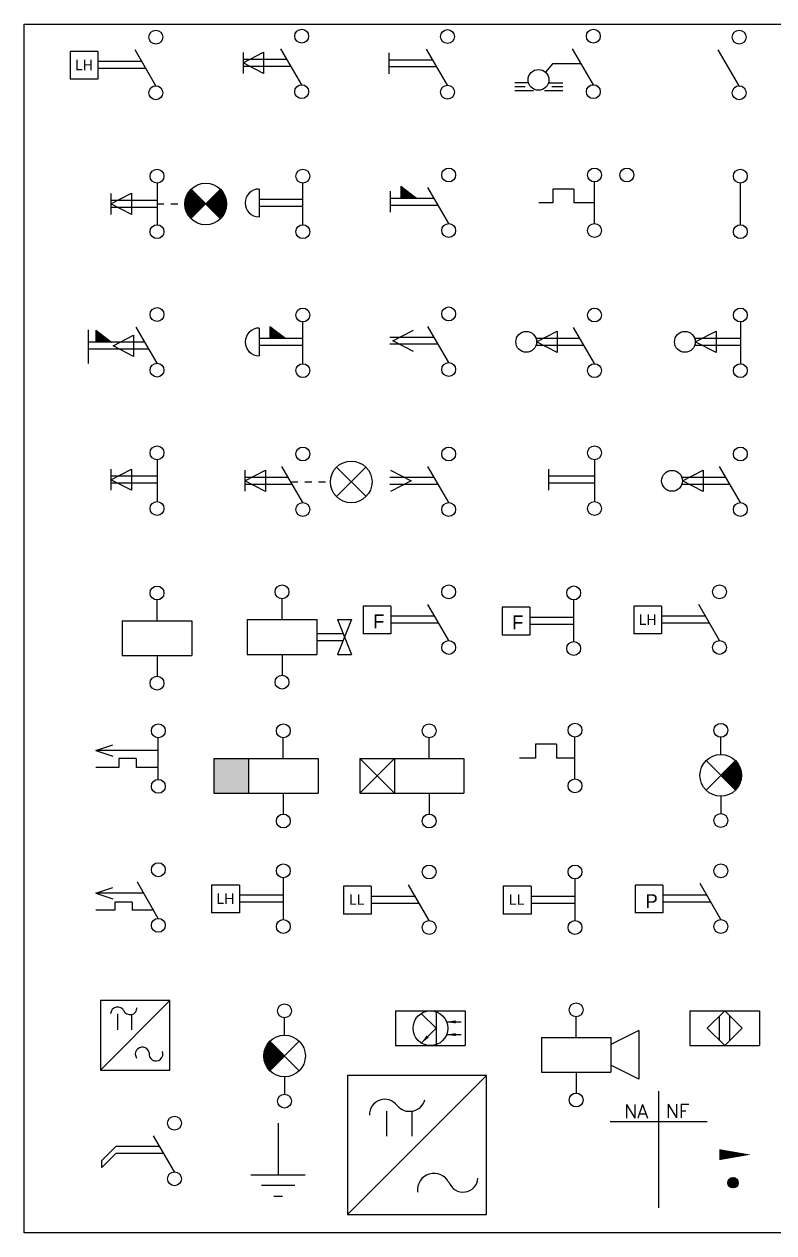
# Model space of a CAD drawing. Extents: x -183 to 870, y 9 to 307.
# Drawn here: x -182.7 to -74.8, y 9.3 to 183.3 of the extents above; entities that cross this region are included whole.
import ezdxf
from ezdxf.enums import TextEntityAlignment as Align

# ---------------------------------------------------------------- set-up
doc = ezdxf.new("R2010")
doc.units = 0
doc.header["$MEASUREMENT"] = 0
doc.linetypes.add('HIDDEN1', pattern=[2, 1, -1])
doc.layers.get('0').update_dxf_attribs({"color": 1, "linetype": 'CONTINUOUS'})
doc.layers.get('DEFPOINTS').update_dxf_attribs({"linetype": 'CONTINUOUS'})
for name, color, linetype in [('CON', 1, 'CONTINUOUS'), ('DES', 7, 'CONTINUOUS'), ('GERAL', 1, 'CONTINUOUS'), ('HIDDEN1', 3, 'HIDDEN1'), ('SIM', 1, 'CONTINUOUS'), ('TEXTO', 6, 'CONTINUOUS')]:
    doc.layers.add(name, color=color, linetype=linetype)
doc.styles.add('ROMANS', font='romans')

# ---------------------------------------------------------------- blocks, each defined once
blk = doc.blocks.new('*X58')
at = {"color": 0}
for p, q in [((-3, 7.61), (-1.56, 9.05)), ((-3, 7.43), (-1.47, 8.96)), ((-2.99, 7.26), (-1.38, 8.87)), ((-2.98, 7.8), (-1.65, 9.14)), ((-2.97, 7.1), (-1.29, 8.78)), ((-2.96, 8), (-1.73, 9.23)), ((-2.91, 8.23), (-1.82, 9.31)), ((-2.83, 8.48), (-1.91, 9.4)), ((-2.71, 8.78), (-2, 9.49)), ((-2.46, 9.2), (-2.09, 9.58)), ((-2.95, 6.95), (-1.2, 8.7)), ((-2.92, 6.8), (-1.12, 8.61)), ((-2.88, 6.66), (-1.03, 8.52)), ((-2.84, 6.53), (-0.94, 8.43)), ((-2.79, 6.4), (-0.85, 8.34)), ((-2.74, 6.27), (-0.76, 8.25)), ((-2.68, 6.15), (-0.67, 8.17)), ((-2.62, 6.04), (-0.58, 8.08)), ((-2.56, 5.93), (-0.5, 7.99)), ((-2.49, 5.82), (-0.41, 7.9)), ((-2.42, 5.71), (-0.32, 7.81)), ((-2.34, 5.61), (-0.23, 7.72)), ((-2.26, 5.52), (-0.14, 7.64)), ((-2.18, 5.43), (-0.05, 7.55))]:
    blk.add_line(p, q, dxfattribs=at)
blk = doc.blocks.new('SCAZ')
at = {"layer": 'SIM'}
for p, q in [((0, 10.49), (0, 12.98)), ((-2.12, 9.61), (2.12, 5.37)), ((-2.12, 5.37), (2.12, 9.61)), ((0, 4.49), (0, 2))]:
    blk.add_line(p, q, dxfattribs=at)
for centre, radius in [((0, 13.98), 1), ((0, 7.49), 3), ((0, 1), 1)]:
    blk.add_circle(centre, radius, dxfattribs=at)
at = {"color": 5}
blk.add_blockref('*X58', (0, 0), dxfattribs=at)
at = {"color": 6, "style": 'ROMANS'}
blk.add_attdef('POSICAO', (1.46, 2.05), '', height=2, dxfattribs=at)
blk = doc.blocks.new('ASFG')
at = {"layer": 'CON', "color": 4}
blk.add_line((0, 1.01), (-3.01, 6.19), dxfattribs=at)
at = {"layer": 'CON'}
for p, q in [((-8.45, 4.63), (-10.47, 2.63)), ((-8.45, 3.63), (-10.47, 1.63)), ((-2.1, 4.63), (-8.45, 4.63)), ((-1.52, 3.63), (-8.45, 3.63))]:
    blk.add_line(p, q, dxfattribs=at)
for centre in [(0, 8), (0, 0)]:
    blk.add_circle(centre, 1, dxfattribs=at)
at = {"layer": 'SIM'}
blk.add_line((-10.47, 1.63), (-10.47, 2.63), dxfattribs=at)
at = {"color": 6, "style": 'ROMANS'}
for tag, p in [('CONTATO1', (1.46, 7.31)), ('CONTATO2', (1.46, -0.7))]:
    blk.add_attdef(tag, p, '', height=1.5, dxfattribs=at)
blk.add_attdef('POSICAO', text='', height=2, dxfattribs=at).set_placement((-11.25, 3.16), align=Align.RIGHT)
blk = doc.blocks.new('UHAU')
at = {"layer": 'SIM'}
for p, q in [((-10, -2.69), (0, 7.31)), ((-7.52, 5.38), (-7.52, 3.1)), ((-5.5, 5.29), (-5.5, 3.1))]:
    blk.add_line(p, q, dxfattribs=at)
blk.add_lwpolyline([(-10, -2.69), (0, -2.69), (0, 7.31), (-10, 7.31)], close=True, dxfattribs=at)
for centre, start, end in [((-7.52, 5.38), 23.41, 180), ((-5.73, 6.27), 203.41, 0), ((-3.97, -0.39), 11.4521, 215.4566), ((-2, -0.38), 169.1867, 22.2707)]:
    blk.add_arc(centre, 1, start, end, dxfattribs=at)
blk = doc.blocks.new('ADFH')
at = {"layer": 'SIM'}
for p, q in [((-0.03, 4.33), (-0.03, -12.43)), ((-6.98, 0), (6.98, 0))]:
    blk.add_line(p, q, dxfattribs=at)
at = {"layer": 'TEXTO', "style": 'ROMANS'}
for s, p in [('NA', (-4.97, 0.44)), ('NF', (1.01, 0.49))]:
    blk.add_text(s, height=2, dxfattribs=at).set_placement(p)
blk.add_attdef('000', text='', height=2, dxfattribs=at).set_placement((0.01, 6.21), align=Align.CENTER)
for p in [(-0.89, -2.96), (-0.89, -5.7), (-0.89, -8.58), (-0.89, -11.65)]:
    blk.add_attdef('000', text='', height=2, dxfattribs=at).set_placement(p, align=Align.RIGHT)
for p in [(0.79, -2.96), (0.79, -5.7), (0.79, -8.58), (0.79, -11.65)]:
    blk.add_attdef('000', p, '', height=2, dxfattribs=at)
blk = doc.blocks.new('SWDRA')
at = {"layer": 'SIM'}
for p, q in [((-20, 0), (0, 20)), ((-14.36, 14.89), (-14.36, 11.29)), ((-10.71, 14.89), (-10.71, 11.29))]:
    blk.add_line(p, q, dxfattribs=at)
blk.add_lwpolyline([(-20, 0), (0, 0), (0, 20), (-20, 20)], close=True, dxfattribs=at)
for centre, radius, start, end in [((-14.63, 14.39), 2.21, 36.2205, 182.1697), ((-11.06, 17.17), 2.31, 219.6181, 343.9818), ((-7.54, 3.56), 2.38, 25.4229, 187.9031), ((-3.35, 5.39), 2.15, 199.2276, 355.9702)]:
    blk.add_arc(centre, radius, start, end, dxfattribs=at)
blk = doc.blocks.new('*X74')
at = {"color": 0}
for p, q in [((55.16, -82.02), (55.88, -81.3)), ((55.17, -82.19), (56.04, -81.31)), ((55.2, -81.81), (55.66, -81.34)), ((55.21, -82.32), (56.18, -81.35)), ((55.27, -82.44), (56.3, -81.41)), ((55.34, -82.54), (56.4, -81.49)), ((55.43, -82.63), (56.49, -81.58)), ((55.54, -82.7), (56.56, -81.68)), ((55.66, -82.76), (56.61, -81.8)), ((55.8, -82.79), (56.65, -81.94)), ((55.97, -82.8), (56.65, -82.12)), ((56.21, -82.73), (56.59, -82.36))]:
    blk.add_line(p, q, dxfattribs=at)
blk = doc.blocks.new('CE')
at = {"layer": 'SIM'}
blk.add_circle((0, 0), 0.75, dxfattribs=at)
blk.add_blockref('*X74', (-55.91, 82.05), dxfattribs=at)
blk = doc.blocks.new('SIRENE')
at = {"layer": 'SIM'}
for p, q in [((0, 9.99), (0, 12.98)), ((9, 10.99), (5, 8.99)), ((9, 10.99), (9, 3.99)), ((-5, 9.99), (5, 9.99)), ((-5, 9.99), (-5, 4.99)), ((5, 9.99), (5, 4.99)), ((9, 3.99), (5, 5.99)), ((-5, 4.99), (5, 4.99)), ((0, 4.99), (0, 2))]:
    blk.add_line(p, q, dxfattribs=at)
for centre in [(0, 13.98), (0, 1)]:
    blk.add_circle(centre, 1, dxfattribs=at)
blk = doc.blocks.new('SF')
at = {"color": 5}
for p, q in [((-1.31, 4.63), (0.82, 2.5)), ((0.82, 4.86), (0.82, 0.14)), ((-1.31, 0.37), (0.82, 2.5)), ((2.32, 3.42), (4.42, 3.42)), ((2.32, 1.58), (4.42, 1.58))]:
    blk.add_line(p, q, dxfattribs=at)
at = {"color": 6, "linetype": 'ByBlock'}
for points in [[(3.64, 3.64), (3.64, 3.2), (2.32, 3.42)], [(3.64, 1.36), (3.64, 1.8), (2.32, 1.58)], [(-0.23, 1.15), (-0.54, 1.46), (-1.31, 0.37)]]:
    blk.add_solid(points, dxfattribs=at)
at = {"layer": 'DEFPOINTS', "color": 6, "linetype": 'ByBlock'}
blk.add_point((-1.31, 0.37), dxfattribs=at)
at = {"layer": 'SIM'}
for p, q in [((-5, 5), (5, 5)), ((-5, 5), (-5, 0)), ((5, 5), (5, 0)), ((-5, 0), (5, 0))]:
    blk.add_line(p, q, dxfattribs=at)
blk.add_circle((0, 2.5), 2.5, dxfattribs=at)
blk = doc.blocks.new('SP')
at = {"layer": 'SIM'}
for p, q in [((-5, 5), (5, 5)), ((-5, 5), (-5, 0)), ((0, 5), (-2.5, 2.5)), ((-0.75, 0.75), (-0.75, 4.25)), ((0, 5), (2.5, 2.5)), ((0.75, 0.75), (0.75, 4.25)), ((5, 5), (5, 0)), ((-2.5, 2.5), (0, 0)), ((2.5, 2.5), (0, 0)), ((-5, 0), (5, 0))]:
    blk.add_line(p, q, dxfattribs=at)
blk = doc.blocks.new('*X17')
at = {"color": 0}
for p, q in [((293.06, 101.6), (291.35, 103.3)), ((292.97, 101.6), (291.35, 103.21)), ((292.88, 101.6), (291.35, 103.12)), ((292.79, 101.6), (291.35, 103.04)), ((292.7, 101.6), (291.35, 102.95)), ((292.62, 101.6), (291.35, 102.86)), ((292.53, 101.6), (291.35, 102.77)), ((292.44, 101.6), (291.35, 102.68)), ((293.15, 101.6), (291.59, 103.16)), ((293.23, 101.6), (291.95, 102.88)), ((292.35, 101.6), (291.35, 102.59)), ((292.26, 101.6), (291.35, 102.51)), ((292.17, 101.6), (291.35, 102.42)), ((292.09, 101.6), (291.35, 102.33)), ((292, 101.6), (291.35, 102.24)), ((291.91, 101.6), (291.35, 102.15)), ((291.82, 101.6), (291.35, 102.06)), ((291.73, 101.6), (291.35, 101.98)), ((291.64, 101.6), (291.35, 101.89)), ((291.55, 101.6), (291.35, 101.8)), ((291.47, 101.6), (291.35, 101.71)), ((291.38, 101.6), (291.35, 101.62)), ((293.32, 101.6), (292.31, 102.61)), ((293.41, 101.6), (292.68, 102.33)), ((293.5, 101.6), (293.04, 102.06)), ((293.59, 101.6), (293.4, 101.78))]:
    blk.add_line(p, q, dxfattribs=at)
blk = doc.blocks.new('BOTÃO DE EMERGENCIA')
at = {"layer": 'CON'}
for p, q in [((-6.3, 7.13), (-6.3, 3.12)), ((-4.76, 7.36), (-2.46, 5.63)), ((-4.76, 7.36), (-4.76, 5.63)), ((-0.01, 5.63), (-6.3, 5.63)), ((0, 4.63), (-6.3, 4.63))]:
    blk.add_line(p, q, dxfattribs=at)
at = {"layer": 'CON', "color": 4}
blk.add_line((0, 2), (0, 8), dxfattribs=at)
at = {"layer": 'CON'}
for centre in [(0, 9), (0, 1)]:
    blk.add_circle(centre, 1, dxfattribs=at)
blk.add_arc((-6.3, 5.13), 2, 90, 270, dxfattribs=at)
at = {"layer": 'CON', "color": 5}
blk.add_blockref('*X17', (-296.11, -95.97), dxfattribs=at)
at = {"color": 6, "style": 'ROMANS'}
for tag, p in [('CONTATO1', (1.46, 8.31)), ('CONTATO2', (1.46, 0.3))]:
    blk.add_attdef(tag, p, '', height=1.5, dxfattribs=at)
blk.add_attdef('POSICAO', text='', height=2, dxfattribs=at).set_placement((-9.03, 4.16), align=Align.RIGHT)
blk = doc.blocks.new('ELETROVALVULA')
at = {"layer": 'SIM'}
for p, q in [((0, 9.99), (0, 12.98)), ((-5, 9.99), (5, 9.99)), ((-5, 9.99), (-5, 4.99)), ((5, 9.99), (5, 4.99)), ((8, 9.99), (10, 4.99)), ((10, 9.99), (8, 4.99)), ((8, 9.99), (10, 9.99)), ((5, 7.99), (8.8, 7.99)), ((5, 6.99), (8.8, 6.99)), ((-5, 4.99), (5, 4.99)), ((0, 4.99), (0, 2)), ((8, 4.99), (10, 4.99))]:
    blk.add_line(p, q, dxfattribs=at)
for centre in [(0, 13.98), (0, 1)]:
    blk.add_circle(centre, 1, dxfattribs=at)
at = {"color": 6, "style": 'ROMANS'}
for tag, p in [('CONTATO1', (1.46, 13.27)), ('CONTATO2', (1.46, 0.25))]:
    blk.add_attdef(tag, p, '', height=1.5, dxfattribs=at)
blk.add_attdef('POSICAO', text='', height=2, dxfattribs=at).set_placement((-0.04, 7.55), align=Align.MIDDLE)
blk = doc.blocks.new('BFLV')
at = {"layer": 'CON', "color": 4}
blk.add_line((0, 2.01), (-3.01, 7.19), dxfattribs=at)
at = {"layer": 'CON'}
for p, q in [((4.82, 2.88), (9.07, 7.12)), ((4.85, 7.11), (9.09, 2.87)), ((-2.1, 5.63), (-8.36, 5.63)), ((-8.34, 5.14), (-5.37, 6.68)), ((-8.34, 6.66), (-8.34, 3.63)), ((-5.37, 6.68), (-5.37, 3.61)), ((-1.52, 4.63), (-8.36, 4.63)), ((-5.37, 3.61), (-8.34, 5.14))]:
    blk.add_line(p, q, dxfattribs=at)
at = {"layer": 'CON', "color": 3, "linetype": 'HIDDEN1'}
blk.add_line((-1.73, 4.98), (3.96, 4.98), dxfattribs=at)
at = {"layer": 'CON'}
for centre, radius in [((0, 9), 1), ((6.96, 4.98), 3), ((0, 1), 1)]:
    blk.add_circle(centre, radius, dxfattribs=at)
at = {"color": 6, "style": 'ROMANS'}
for tag, p in [('CONTATO1', (1.46, 8.31)), ('CONTATO2', (1.46, 0.3))]:
    blk.add_attdef(tag, p, '', height=1.5, dxfattribs=at)
blk.add_attdef('POSICAO', text='', height=2, dxfattribs=at).set_placement((-8.88, 4.16), align=Align.RIGHT)
blk = doc.blocks.new('RTD')
at = {"layer": 'HIDDEN1', "color": 5}
blk.add_solid([(-10.02, 9.97), (-10.02, 4.97), (-5.02, 9.97), (-5.02, 4.97)], dxfattribs=at)
at = {"layer": 'SIM'}
for p, q in [((0, 9.99), (0, 12.98)), ((-10, 9.99), (5, 9.99)), ((-10, 9.99), (-10, 4.99)), ((-5, 9.99), (-5, 4.99)), ((5, 9.99), (5, 4.99)), ((-10, 4.99), (5, 4.99)), ((0, 4.99), (0, 2))]:
    blk.add_line(p, q, dxfattribs=at)
for centre in [(0, 13.98), (0, 1)]:
    blk.add_circle(centre, 1, dxfattribs=at)
at = {"color": 6, "style": 'ROMANS'}
for tag, p in [('CONTATO1', (1.46, 13.27)), ('CONTATO2', (1.46, 0.25))]:
    blk.add_attdef(tag, p, '', height=1.5, dxfattribs=at)
blk.add_attdef('POSICAO', text='', height=2, dxfattribs=at).set_placement((-0.04, 7.55), align=Align.MIDDLE)
blk = doc.blocks.new('CRA')
at = {"layer": 'SIM'}
for p, q in [((0, 9.99), (0, 12.98)), ((-5, 9.99), (-5, 4.99)), ((-5, 9.99), (5, 9.99)), ((5, 9.99), (5, 4.99)), ((-5, 4.99), (5, 4.99)), ((0, 4.99), (0, 2))]:
    blk.add_line(p, q, dxfattribs=at)
for centre in [(0, 13.98), (0, 1)]:
    blk.add_circle(centre, 1, dxfattribs=at)
at = {"color": 6, "style": 'ROMANS'}
for tag, p in [('CONTATO1', (1.46, 13.27)), ('CONTATO2', (1.46, 0.25))]:
    blk.add_attdef(tag, p, '', height=1.5, dxfattribs=at)
blk.add_attdef('POSICAO', text='', height=2, dxfattribs=at).set_placement((-0.04, 7.55), align=Align.MIDDLE)
blk = doc.blocks.new('DT')
at = {"layer": 'CON'}
for p, q in [((-8.99, 6.16), (-6.54, 6.99)), ((0, 6.16), (-8.99, 6.16)), ((-8.99, 6.16), (-6.54, 5.36)), ((-5.67, 3.7), (-9, 3.7)), ((-3.17, 5), (-5.67, 5)), ((-5.67, 5), (-5.67, 3.7)), ((-3.17, 5), (-3.17, 3.7)), ((0, 3.7), (-3.17, 3.7))]:
    blk.add_line(p, q, dxfattribs=at)
at = {"layer": 'CON', "color": 4}
blk.add_line((0, 2), (0, 8), dxfattribs=at)
at = {"layer": 'CON'}
for centre in [(0, 9), (0, 1)]:
    blk.add_circle(centre, 1, dxfattribs=at)
at = {"color": 6, "style": 'ROMANS'}
for tag, p in [('CONTATO1', (1.46, 8.31)), ('CONTATO2', (1.46, 0.3))]:
    blk.add_attdef(tag, p, '', height=1.5, dxfattribs=at)
blk.add_attdef('POSICAO', text='', height=2, dxfattribs=at).set_placement((-9.99, 4.16), align=Align.RIGHT)
blk = doc.blocks.new('DTF')
at = {"layer": 'CON', "color": 4}
blk.add_line((0, 2), (-3, 7.2), dxfattribs=at)
at = {"layer": 'CON'}
for p, q in [((-8.99, 5.61), (-6.54, 6.44)), ((-2.09, 5.61), (-8.99, 5.61)), ((-8.99, 5.61), (-6.54, 4.81)), ((-3.78, 4.34), (-6.28, 4.34)), ((-6.28, 4.34), (-6.28, 3.16)), ((-3.78, 4.34), (-3.78, 3.16)), ((-6.28, 3.16), (-9, 3.16)), ((-0.67, 3.16), (-3.78, 3.16))]:
    blk.add_line(p, q, dxfattribs=at)
for centre in [(0, 9), (0, 1)]:
    blk.add_circle(centre, 1, dxfattribs=at)
at = {"color": 6, "style": 'ROMANS'}
for tag, p in [('CONTATO1', (1.46, 8.31)), ('CONTATO2', (1.46, 0.3))]:
    blk.add_attdef(tag, p, '', height=1.5, dxfattribs=at)
blk.add_attdef('POSICAO', text='', height=2, dxfattribs=at).set_placement((-10.06, 3.5), align=Align.RIGHT)
blk = doc.blocks.new('NAF')
at = {"layer": 'CON', "color": 4}
blk.add_line((0, 8), (0, 2), dxfattribs=at)
at = {"layer": 'CON'}
for p, q in [((-6.32, 6.94), (-10.32, 6.94)), ((-10.32, 6.92), (-10.32, 2.94)), ((-6.32, 6.92), (-6.32, 2.94)), ((0, 5.48), (-6.32, 5.48)), ((0, 4.48), (-6.32, 4.48)), ((-6.32, 2.94), (-10.32, 2.94))]:
    blk.add_line(p, q, dxfattribs=at)
for centre in [(0, 9), (0, 1)]:
    blk.add_circle(centre, 1, dxfattribs=at)
at = {"color": 6, "style": 'ROMANS'}
for tag, p in [('CONTATO1', (1.46, 8.31)), ('CONTATO2', (1.46, 0.3))]:
    blk.add_attdef(tag, p, '', height=1.5, dxfattribs=at)
blk.add_attdef('POSICAO', text='', height=2, dxfattribs=at).set_placement((-10.96, 4.16), align=Align.RIGHT)
at = {"layer": 'TEXTO'}
blk.add_text('LH', height=1.5, dxfattribs=at).set_placement((-9.62, 4.24))
blk = doc.blocks.new('BCAV')
at = {"layer": 'CON', "color": 4}
blk.add_line((0, 8), (0, 2), dxfattribs=at)
at = {"layer": 'CON'}
for p, q in [((-6.65, 5.14), (-3.67, 6.68)), ((-6.65, 6.66), (-6.65, 3.63)), ((0, 5.63), (-6.65, 5.63)), ((-3.67, 6.68), (-3.67, 3.61)), ((-3.67, 3.61), (-6.65, 5.14)), ((0, 4.63), (-6.65, 4.63))]:
    blk.add_line(p, q, dxfattribs=at)
for centre in [(0, 9), (0, 1)]:
    blk.add_circle(centre, 1, dxfattribs=at)
at = {"color": 6, "style": 'ROMANS'}
for tag, p in [('CONTATO1', (1.46, 8.31)), ('CONTATO2', (1.46, 0.3))]:
    blk.add_attdef(tag, p, '', height=1.5, dxfattribs=at)
blk.add_attdef('POSICAO', text='', height=2, dxfattribs=at).set_placement((-7.38, 4.16), align=Align.RIGHT)
blk = doc.blocks.new('*X11')
at = {"color": 0}
for p, q in [((293.06, 101.6), (291.35, 103.3)), ((292.97, 101.6), (291.35, 103.21)), ((292.88, 101.6), (291.35, 103.12)), ((292.79, 101.6), (291.35, 103.04)), ((292.7, 101.6), (291.35, 102.95)), ((292.62, 101.6), (291.35, 102.86)), ((292.53, 101.6), (291.35, 102.77)), ((292.44, 101.6), (291.35, 102.68)), ((293.15, 101.6), (291.59, 103.16)), ((293.23, 101.6), (291.95, 102.88)), ((292.35, 101.6), (291.35, 102.59)), ((292.26, 101.6), (291.35, 102.51)), ((292.17, 101.6), (291.35, 102.42)), ((292.09, 101.6), (291.35, 102.33)), ((292, 101.6), (291.35, 102.24)), ((291.91, 101.6), (291.35, 102.15)), ((291.82, 101.6), (291.35, 102.06)), ((291.73, 101.6), (291.35, 101.98)), ((291.64, 101.6), (291.35, 101.89)), ((291.55, 101.6), (291.35, 101.8)), ((291.47, 101.6), (291.35, 101.71)), ((291.38, 101.6), (291.35, 101.62)), ((293.32, 101.6), (292.31, 102.61)), ((293.41, 101.6), (292.68, 102.33)), ((293.5, 101.6), (293.04, 102.06)), ((293.59, 101.6), (293.4, 101.78))]:
    blk.add_line(p, q, dxfattribs=at)
blk = doc.blocks.new('BCFTV')
at = {"layer": 'CON', "color": 4}
blk.add_line((0, 2), (-3.01, 7.19), dxfattribs=at)
at = {"layer": 'CON'}
for p, q in [((-9.91, 6.8), (-9.91, 1.96)), ((-8.83, 6.74), (-6.54, 5)), ((-8.83, 6.74), (-8.83, 5)), ((-6.34, 4.51), (-3.37, 6.04)), ((-3.37, 6.04), (-3.37, 2.97)), ((-1.74, 5), (-9.91, 5)), ((-1.16, 4), (-9.91, 4)), ((-3.37, 2.97), (-6.34, 4.51))]:
    blk.add_line(p, q, dxfattribs=at)
for centre in [(0, 9), (0, 1)]:
    blk.add_circle(centre, 1, dxfattribs=at)
at = {"layer": 'CON', "color": 5}
blk.add_blockref('*X11', (-300.18, -96.6), dxfattribs=at)
at = {"color": 6, "style": 'ROMANS'}
for tag, p in [('CONTATO1', (1.46, 8.34)), ('CONTATO2', (1.46, 0.3))]:
    blk.add_attdef(tag, p, '', height=1.5, dxfattribs=at)
blk.add_attdef('POSICAO', text='', height=2, dxfattribs=at).set_placement((-10.68, 3.48), align=Align.RIGHT)
blk = doc.blocks.new('NA')
at = {"layer": 'CON', "color": 4}
blk.add_line((0, 2.01), (-2.99, 7.16), dxfattribs=at)
at = {"layer": 'CON'}
for p, q in [((-8.34, 6.94), (-12.34, 6.94)), ((-12.34, 6.92), (-12.34, 2.94)), ((-8.34, 6.92), (-8.34, 2.94)), ((-2.02, 5.48), (-8.34, 5.48)), ((-1.44, 4.48), (-8.34, 4.48)), ((-8.34, 2.94), (-12.34, 2.94))]:
    blk.add_line(p, q, dxfattribs=at)
for centre in [(0, 9), (0, 1)]:
    blk.add_circle(centre, 1, dxfattribs=at)
at = {"color": 6, "style": 'ROMANS'}
for tag, p in [('CONTATO1', (1.46, 8.31)), ('CONTATO2', (1.46, 0.3))]:
    blk.add_attdef(tag, p, '', height=1.5, dxfattribs=at)
blk.add_attdef('POSICAO', text='', height=2, dxfattribs=at).set_placement((-12.98, 4.16), align=Align.RIGHT)
at = {"layer": 'TEXTO'}
blk.add_text('LH', height=1.5, dxfattribs=at).set_placement((-11.63, 4.24))
blk = doc.blocks.new('FF')
at = {"layer": 'CON', "color": 4}
blk.add_line((0, 2), (0, 8), dxfattribs=at)
at = {"layer": 'CON'}
for p, q in [((-10.32, 6.94), (-10.32, 2.94)), ((-6.32, 6.94), (-10.32, 6.94)), ((-6.32, 6.94), (-6.32, 2.94)), ((0, 5.48), (-6.32, 5.48)), ((0, 4.48), (-6.32, 4.48)), ((-6.32, 2.94), (-10.32, 2.94))]:
    blk.add_line(p, q, dxfattribs=at)
for centre in [(0, 9), (0, 1)]:
    blk.add_circle(centre, 1, dxfattribs=at)
at = {"color": 6, "style": 'ROMANS'}
for tag, p in [('CONTATO1', (1.46, 8.31)), ('CONTATO2', (1.46, 0.3))]:
    blk.add_attdef(tag, p, '', height=1.5, dxfattribs=at)
blk.add_attdef('POSICAO', text='', height=2, dxfattribs=at).set_placement((-11, 4.01), align=Align.RIGHT)
at = {"layer": 'TEXTO'}
blk.add_text('F', height=2, dxfattribs=at).set_placement((-8.88, 3.76))
blk = doc.blocks.new('F')
at = {"layer": 'CON', "color": 4}
blk.add_line((0, 2.01), (-2.99, 7.16), dxfattribs=at)
at = {"layer": 'CON'}
for p, q in [((-12.34, 6.94), (-12.34, 2.94)), ((-8.34, 6.94), (-12.34, 6.94)), ((-8.34, 6.94), (-8.34, 2.94)), ((-2.02, 5.48), (-8.34, 5.48)), ((-1.44, 4.48), (-8.34, 4.48)), ((-8.34, 2.94), (-12.34, 2.94))]:
    blk.add_line(p, q, dxfattribs=at)
for centre in [(0, 9), (0, 1)]:
    blk.add_circle(centre, 1, dxfattribs=at)
at = {"color": 6, "style": 'ROMANS'}
for tag, p in [('CONTATO1', (1.46, 8.31)), ('CONTATO2', (1.46, 0.3))]:
    blk.add_attdef(tag, p, '', height=1.5, dxfattribs=at)
blk.add_attdef('POSICAO', text='', height=2, dxfattribs=at).set_placement((-13.01, 4.16), align=Align.RIGHT)
at = {"layer": 'TEXTO'}
blk.add_text('F', height=2, dxfattribs=at).set_placement((-10.9, 3.76))
blk = doc.blocks.new('RTF')
at = {"layer": 'CON'}
for p, q in [((-2.68, 6.98), (-5.68, 6.98)), ((-5.68, 6.98), (-5.68, 4.98)), ((-2.68, 6.98), (-2.68, 4.98)), ((-5.68, 4.98), (-8, 4.98)), ((0, 4.98), (-2.68, 4.98))]:
    blk.add_line(p, q, dxfattribs=at)
at = {"layer": 'CON', "color": 4}
blk.add_line((0, 2), (0, 8), dxfattribs=at)
at = {"layer": 'CON'}
for centre in [(0, 9), (0, 1)]:
    blk.add_circle(centre, 1, dxfattribs=at)
at = {"color": 6, "style": 'ROMANS'}
for tag, p in [('CONTATO1', (1.46, 8.31)), ('CONTATO2', (1.46, 0.3))]:
    blk.add_attdef(tag, p, '', height=1.5, dxfattribs=at)
blk.add_attdef('POSICAO', text='', height=2, dxfattribs=at).set_placement((-8.92, 4.16), align=Align.RIGHT)
blk = doc.blocks.new('*X56')
at = {"color": 0}
for p, q in [((3.04, 6.93), (5.16, 9.05)), ((3.13, 6.84), (5.24, 8.96)), ((3.21, 6.75), (5.33, 8.86)), ((3.3, 6.66), (5.41, 8.76)), ((3.39, 6.57), (5.48, 8.66)), ((3.48, 6.48), (5.55, 8.56)), ((3.57, 6.4), (5.62, 8.45)), ((3.66, 6.31), (5.68, 8.33)), ((3.74, 6.22), (5.74, 8.21)), ((3.83, 6.13), (5.79, 8.09)), ((3.92, 6.04), (5.84, 7.96)), ((4.01, 5.95), (5.89, 7.83)), ((4.1, 5.87), (5.93, 7.69)), ((4.19, 5.78), (5.96, 7.55)), ((4.27, 5.69), (5.99, 7.4)), ((4.36, 5.6), (6.01, 7.24)), ((4.45, 5.51), (6.02, 7.08)), ((4.54, 5.42), (6.02, 6.91)), ((4.63, 5.34), (6.01, 6.72)), ((4.72, 5.25), (5.99, 6.52)), ((4.81, 5.16), (5.95, 6.31)), ((4.89, 5.07), (5.89, 6.07)), ((4.98, 4.98), (5.79, 5.79)), ((5.07, 4.89), (5.62, 5.44))]:
    blk.add_line(p, q, dxfattribs=at)
blk = doc.blocks.new('Scam')
at = {"layer": 'SIM'}
for p, q in [((0, 10.49), (0, 12.98)), ((2.12, 9.61), (-2.12, 5.37)), ((2.12, 5.37), (-2.12, 9.61)), ((0, 4.49), (0, 2))]:
    blk.add_line(p, q, dxfattribs=at)
for centre, radius in [((0, 13.98), 1), ((0, 7.49), 3), ((0, 1), 1)]:
    blk.add_circle(centre, radius, dxfattribs=at)
at = {"layer": 'SIM', "color": 5}
blk.add_blockref('*X56', (-3.02, 0.55), dxfattribs=at)
at = {"color": 6, "style": 'ROMANS'}
blk.add_attdef('POSICAO', (1.46, 2.05), '', height=2, dxfattribs=at)
blk = doc.blocks.new('RTE')
at = {"layer": 'SIM'}
for p, q in [((0, 9.99), (0, 12.98)), ((-10, 9.99), (5, 9.99)), ((-5, 9.99), (-10, 4.99)), ((-10, 9.99), (-5, 4.99)), ((-10, 9.99), (-10, 4.99)), ((-5, 9.99), (-5, 4.99)), ((5, 9.99), (5, 4.99)), ((-10, 4.99), (5, 4.99)), ((0, 4.99), (0, 2))]:
    blk.add_line(p, q, dxfattribs=at)
for centre in [(0, 13.98), (0, 1)]:
    blk.add_circle(centre, 1, dxfattribs=at)
at = {"color": 6, "style": 'ROMANS'}
for tag, p in [('CONTATO1', (1.46, 13.27)), ('CONTATO2', (1.46, 0.25))]:
    blk.add_attdef(tag, p, '', height=1.5, dxfattribs=at)
blk.add_attdef('POSICAO', text='', height=2, dxfattribs=at).set_placement((-0.04, 7.55), align=Align.MIDDLE)
blk = doc.blocks.new('NB')
at = {"layer": 'CON', "color": 4}
blk.add_line((0, 2.01), (-2.99, 7.16), dxfattribs=at)
at = {"layer": 'CON'}
for p, q in [((-12.34, 6.94), (-12.34, 2.94)), ((-8.34, 6.94), (-12.34, 6.94)), ((-8.34, 6.94), (-8.34, 2.94)), ((-2.02, 5.48), (-8.34, 5.48)), ((-1.44, 4.48), (-8.34, 4.48)), ((-8.34, 2.94), (-12.34, 2.94))]:
    blk.add_line(p, q, dxfattribs=at)
for centre in [(0, 9), (0, 1)]:
    blk.add_circle(centre, 1, dxfattribs=at)
at = {"color": 6, "style": 'ROMANS'}
for tag, p in [('CONTATO1', (1.46, 8.31)), ('CONTATO2', (1.46, 0.3))]:
    blk.add_attdef(tag, p, '', height=1.5, dxfattribs=at)
blk.add_attdef('POSICAO', text='', height=2, dxfattribs=at).set_placement((-13.14, 4.16), align=Align.RIGHT)
at = {"layer": 'TEXTO'}
blk.add_text('LL', height=1.5, dxfattribs=at).set_placement((-11.52, 4.28))
blk = doc.blocks.new('NBF')
at = {"layer": 'CON', "color": 4}
blk.add_line((0, 8), (0, 2), dxfattribs=at)
at = {"layer": 'CON'}
for p, q in [((-10.32, 6.94), (-10.32, 2.94)), ((-6.32, 6.94), (-10.32, 6.94)), ((-6.32, 6.94), (-6.32, 2.94)), ((0, 5.48), (-6.32, 5.48)), ((0, 4.48), (-6.32, 4.48)), ((-6.32, 2.94), (-10.32, 2.94))]:
    blk.add_line(p, q, dxfattribs=at)
for centre in [(0, 9), (0, 1)]:
    blk.add_circle(centre, 1, dxfattribs=at)
at = {"layer": 'TEXTO'}
blk.add_text('LL', height=1.5, dxfattribs=at).set_placement((-9.5, 4.28))
blk = doc.blocks.new('P')
at = {"layer": 'CON', "color": 4}
blk.add_line((0, 2.01), (-2.99, 7.16), dxfattribs=at)
at = {"layer": 'CON'}
for p, q in [((-8.34, 6.94), (-12.34, 6.94)), ((-12.34, 6.94), (-12.34, 2.94)), ((-8.34, 6.94), (-8.34, 2.94)), ((-2.02, 5.48), (-8.34, 5.48)), ((-1.44, 4.48), (-8.34, 4.48)), ((-8.34, 2.94), (-12.34, 2.94))]:
    blk.add_line(p, q, dxfattribs=at)
for centre in [(0, 9), (0, 1)]:
    blk.add_circle(centre, 1, dxfattribs=at)
at = {"color": 6, "style": 'ROMANS'}
for tag, p in [('CONTATO1', (1.46, 8.31)), ('CONTATO2', (1.46, 0.3))]:
    blk.add_attdef(tag, p, '', height=1.5, dxfattribs=at)
blk.add_attdef('POSICAO', text='', height=2, dxfattribs=at).set_placement((-13.01, 4.02), align=Align.RIGHT)
at = {"layer": 'TEXTO'}
blk.add_text('P', height=2, dxfattribs=at).set_placement((-10.86, 3.63))
blk = doc.blocks.new('CF')
at = {"layer": 'CON', "color": 4}
blk.add_line((0, 8), (0, 2), dxfattribs=at)
at = {"layer": 'CON'}
for p, q in [((-6.65, 6.66), (-6.65, 3.63)), ((0, 5.63), (-6.65, 5.63)), ((0, 4.63), (-6.65, 4.63))]:
    blk.add_line(p, q, dxfattribs=at)
for centre in [(0, 9), (0, 1)]:
    blk.add_circle(centre, 1, dxfattribs=at)
at = {"color": 6, "style": 'ROMANS'}
for tag, p in [('CONTATO1', (1.46, 8.31)), ('CONTATO2', (1.46, 0.3))]:
    blk.add_attdef(tag, p, '', height=1.5, dxfattribs=at)
blk.add_attdef('POSICAO', text='', height=2, dxfattribs=at).set_placement((-7.29, 4.16), align=Align.RIGHT)
blk = doc.blocks.new('CATD')
at = {"layer": 'CON', "color": 4}
blk.add_line((0, 2.01), (-3, 7.2), dxfattribs=at)
at = {"layer": 'CON'}
for p, q in [((-2.09, 5.63), (-8.47, 5.63)), ((-8.4, 6.68), (-5.43, 5.14)), ((-1.52, 4.63), (-8.47, 4.63)), ((-5.43, 5.14), (-8.4, 3.61))]:
    blk.add_line(p, q, dxfattribs=at)
for centre in [(0, 9), (0, 1)]:
    blk.add_circle(centre, 1, dxfattribs=at)
at = {"color": 6, "style": 'ROMANS'}
for tag, p in [('CONTATO1', (1.46, 8.31)), ('CONTATO2', (1.46, 0.3))]:
    blk.add_attdef(tag, p, '', height=1.5, dxfattribs=at)
blk.add_attdef('POSICAO', text='', height=2, dxfattribs=at).set_placement((-9.11, 4.16), align=Align.RIGHT)
blk = doc.blocks.new('CFCA')
at = {"layer": 'CON', "color": 4}
blk.add_line((0, 2.01), (-3.01, 7.19), dxfattribs=at)
at = {"layer": 'CON'}
for p, q in [((-2.1, 5.63), (-8.43, 5.63)), ((-8.34, 5.14), (-5.37, 6.68)), ((-5.37, 6.68), (-5.37, 3.61)), ((-1.52, 4.63), (-8.43, 4.63)), ((-5.37, 3.61), (-8.34, 5.14))]:
    blk.add_line(p, q, dxfattribs=at)
for centre, radius in [((0, 9), 1), ((-9.84, 5.14), 1.5), ((0, 1), 1)]:
    blk.add_circle(centre, radius, dxfattribs=at)
at = {"color": 6, "style": 'ROMANS'}
for tag, p in [('CONTATO1', (1.46, 8.31)), ('CONTATO2', (1.46, 0.3))]:
    blk.add_attdef(tag, p, '', height=1.5, dxfattribs=at)
blk.add_attdef('POSICAO', text='', height=2, dxfattribs=at).set_placement((-12.04, 4.16), align=Align.RIGHT)
blk = doc.blocks.new('CATE')
at = {"layer": 'CON', "color": 4}
blk.add_line((0, 2.01), (-3, 7.2), dxfattribs=at)
at = {"layer": 'CON'}
for p, q in [((-2.09, 5.63), (-8.47, 5.63)), ((-8.03, 5.14), (-5.05, 6.68)), ((-1.52, 4.63), (-8.47, 4.63)), ((-5.05, 3.61), (-8.03, 5.14))]:
    blk.add_line(p, q, dxfattribs=at)
for centre in [(0, 9), (0, 1)]:
    blk.add_circle(centre, 1, dxfattribs=at)
at = {"color": 6, "style": 'ROMANS'}
for tag, p in [('CONTATO1', (1.46, 8.31)), ('CONTATO2', (1.46, 0.3))]:
    blk.add_attdef(tag, p, '', height=1.5, dxfattribs=at)
blk.add_attdef('POSICAO', text='', height=2, dxfattribs=at).set_placement((-9.14, 4.16), align=Align.RIGHT)
blk = doc.blocks.new('CFCF')
at = {"layer": 'CON', "color": 4}
blk.add_line((0, 8), (0, 2), dxfattribs=at)
at = {"layer": 'CON'}
for p, q in [((0, 5.63), (-6.57, 5.63)), ((-6.49, 5.14), (-3.51, 6.68)), ((-3.51, 6.68), (-3.51, 3.61)), ((0, 4.63), (-6.57, 4.63)), ((-3.51, 3.61), (-6.49, 5.14))]:
    blk.add_line(p, q, dxfattribs=at)
for centre, radius in [((0, 9), 1), ((-7.99, 5.14), 1.5), ((0, 1), 1)]:
    blk.add_circle(centre, radius, dxfattribs=at)
at = {"color": 6, "style": 'ROMANS'}
for tag, p in [('CONTATO1', (1.46, 8.31)), ('CONTATO2', (1.46, 0.3))]:
    blk.add_attdef(tag, p, '', height=1.5, dxfattribs=at)
blk.add_attdef('POSICAO', text='', height=2, dxfattribs=at).set_placement((-10.07, 4.16), align=Align.RIGHT)
blk = doc.blocks.new('BCFV')
at = {"layer": 'CON', "color": 4}
blk.add_line((0, 2.01), (-3.01, 7.19), dxfattribs=at)
at = {"layer": 'CON'}
for p, q in [((-8.45, 5.14), (-5.48, 6.68)), ((-8.45, 6.66), (-8.45, 3.63)), ((-2.1, 5.63), (-8.45, 5.63)), ((-5.48, 6.68), (-5.48, 3.61)), ((-5.48, 3.61), (-8.45, 5.14)), ((-1.52, 4.63), (-8.45, 4.63))]:
    blk.add_line(p, q, dxfattribs=at)
for centre in [(0, 9), (0, 1)]:
    blk.add_circle(centre, 1, dxfattribs=at)
at = {"color": 6, "style": 'ROMANS'}
for tag, p in [('CONTATO1', (1.46, 8.31)), ('CONTATO2', (1.46, 0.3))]:
    blk.add_attdef(tag, p, '', height=1.5, dxfattribs=at)
blk.add_attdef('POSICAO', text='', height=2, dxfattribs=at).set_placement((-9.28, 4.16), align=Align.RIGHT)
blk = doc.blocks.new('BEST')
at = {"layer": 'CON'}
for p, q in [((-6.31, 7.14), (-6.31, 3.12)), ((-0.01, 5.64), (-6.3, 5.64)), ((-0.01, 4.63), (-6.3, 4.63))]:
    blk.add_line(p, q, dxfattribs=at)
at = {"layer": 'CON', "color": 4}
blk.add_line((0, 2), (0, 8), dxfattribs=at)
at = {"layer": 'CON'}
for centre in [(0, 9), (0, 1)]:
    blk.add_circle(centre, 1, dxfattribs=at)
blk.add_arc((-6.31, 5.14), 2, 90, 270, dxfattribs=at)
at = {"color": 6, "style": 'ROMANS'}
for tag, p in [('CONTATO1', (1.46, 8.31)), ('CONTATO2', (1.46, 0.3))]:
    blk.add_attdef(tag, p, '', height=1.5, dxfattribs=at)
blk.add_attdef('POSICAO', text='', height=2, dxfattribs=at).set_placement((-8.91, 4.16), align=Align.RIGHT)
blk = doc.blocks.new('AF')
at = {"layer": 'CON', "color": 4}
blk.add_line((0, 2.01), (-2.99, 7.16), dxfattribs=at)
at = {"layer": 'CON'}
for p, q in [((-8.34, 6.94), (-12.34, 6.94)), ((-12.34, 6.92), (-12.34, 2.94)), ((-8.34, 6.92), (-8.34, 2.94)), ((-2.02, 5.48), (-8.34, 5.48)), ((-1.44, 4.48), (-8.34, 4.48)), ((-8.34, 2.94), (-12.34, 2.94))]:
    blk.add_line(p, q, dxfattribs=at)
for centre in [(0, 9), (0, 1)]:
    blk.add_circle(centre, 1, dxfattribs=at)
at = {"color": 6, "style": 'ROMANS'}
for tag, p in [('CONTATO1', (1.46, 8.31)), ('CONTATO2', (1.46, 0.3))]:
    blk.add_attdef(tag, p, '', height=1.5, dxfattribs=at)
blk.add_attdef('POSICAO', text='', height=2, dxfattribs=at).set_placement((-12.98, 4.16), align=Align.RIGHT)
at = {"layer": 'TEXTO'}
blk.add_text('LH', height=1.5, dxfattribs=at).set_placement((-11.63, 4.24))
blk = doc.blocks.new('*X8')
at = {"color": 0}
for p, q in [((19.01, 35.1), (20.46, 36.55)), ((19.03, 35.29), (20.37, 36.63)), ((19.05, 35.49), (20.28, 36.72)), ((19.1, 35.72), (20.19, 36.81)), ((19.18, 35.97), (20.11, 36.9)), ((19.3, 36.27), (20.02, 36.99)), ((19.54, 36.69), (19.93, 37.08)), ((22.05, 34.95), (24.16, 37.07)), ((22.14, 34.87), (24.25, 36.98)), ((22.23, 34.78), (24.33, 36.88)), ((22.31, 34.69), (24.41, 36.78)), ((22.4, 34.6), (24.48, 36.68)), ((22.49, 34.51), (24.55, 36.57)), ((19.01, 34.92), (20.55, 36.46)), ((19.02, 34.75), (20.64, 36.37)), ((19.04, 34.59), (20.72, 36.28)), ((19.06, 34.44), (20.81, 36.19)), ((19.09, 34.29), (20.9, 36.1)), ((19.13, 34.15), (20.99, 36.01)), ((19.17, 34.02), (21.08, 35.93)), ((19.22, 33.89), (21.17, 35.84)), ((19.27, 33.76), (21.25, 35.75)), ((19.32, 33.64), (21.34, 35.66)), ((19.39, 33.53), (21.43, 35.57)), ((19.45, 33.42), (21.52, 35.48)), ((19.52, 33.31), (21.61, 35.4)), ((19.59, 33.2), (21.7, 35.31)), ((19.67, 33.1), (21.78, 35.22)), ((19.75, 33.01), (21.87, 35.13)), ((19.83, 32.92), (21.96, 35.04)), ((22.58, 34.42), (24.62, 36.46)), ((22.67, 34.34), (24.68, 36.35)), ((22.76, 34.25), (24.74, 36.23)), ((22.85, 34.16), (24.79, 36.11)), ((22.93, 34.07), (24.84, 35.98)), ((23.02, 33.98), (24.88, 35.84)), ((23.11, 33.89), (24.92, 35.7)), ((23.2, 33.81), (24.95, 35.56)), ((23.29, 33.72), (24.98, 35.41)), ((23.38, 33.63), (25, 35.25)), ((23.46, 33.54), (25.01, 35.08)), ((23.55, 33.45), (25.01, 34.91)), ((23.64, 33.36), (25, 34.72)), ((23.73, 33.27), (24.97, 34.52)), ((23.82, 33.19), (24.93, 34.3)), ((23.91, 33.1), (24.86, 34.06)), ((23.99, 33.01), (24.75, 33.77)), ((24.08, 32.92), (24.55, 33.39))]:
    blk.add_line(p, q, dxfattribs=at)
blk = doc.blocks.new('BAVL')
at = {"layer": 'CON', "color": 4}
blk.add_line((0, 8), (0, 2), dxfattribs=at)
at = {"layer": 'CON'}
for p, q in [((4.87, 2.88), (9.12, 7.12)), ((4.89, 7.11), (9.14, 2.86)), ((-6.65, 5), (-3.67, 6.53)), ((-6.65, 6.51), (-6.65, 3.48)), ((0, 5.49), (-6.65, 5.49)), ((-3.67, 6.53), (-3.67, 3.47)), ((-3.67, 3.47), (-6.65, 5)), ((0, 4.49), (-6.65, 4.49))]:
    blk.add_line(p, q, dxfattribs=at)
at = {"layer": 'CON', "color": 3, "linetype": 'HIDDEN1'}
blk.add_line((0, 5), (4.01, 5), dxfattribs=at)
at = {"layer": 'CON'}
for centre, radius in [((0, 9), 1), ((7.01, 4.98), 3), ((0, 1), 1)]:
    blk.add_circle(centre, radius, dxfattribs=at)
at = {"layer": 'CON', "color": 5}
blk.add_blockref('*X8', (-15, -30), dxfattribs=at)
at = {"color": 6, "style": 'ROMANS'}
for tag, p in [('CONTATO1', (1.46, 8.31)), ('CONTATO2', (1.46, 0.3))]:
    blk.add_attdef(tag, p, '', height=1.5, dxfattribs=at)
blk.add_attdef('POSICAO', text='', height=2, dxfattribs=at).set_placement((-7.44, 4.16), align=Align.RIGHT)
blk = doc.blocks.new('CB')
at = {"layer": 'CON', "color": 4}
blk.add_line((0, 2.01), (-3.01, 7.19), dxfattribs=at)
at = {"layer": 'CON'}
for p, q in [((-5.89, 5), (-6.9, 3.82)), ((-1.74, 5), (-5.89, 5))]:
    blk.add_line(p, q, dxfattribs=at)
at = {"layer": 'CON', "color": 5}
for p, q in [((-9.34, 2.27), (-11.32, 2.27)), ((-11.32, 1.74), (-9.83, 1.74)), ((-6.46, 2.27), (-4.41, 2.27)), ((-6, 1.74), (-4.41, 1.74)), ((-11.32, 1.16), (-8.61, 1.16)), ((-7.06, 1.16), (-4.41, 1.16))]:
    blk.add_line(p, q, dxfattribs=at)
at = {"layer": 'CON'}
for centre, radius in [((0, 9), 1), ((-7.9, 2.7), 1.5), ((0, 1), 1)]:
    blk.add_circle(centre, radius, dxfattribs=at)
at = {"color": 6, "style": 'ROMANS'}
for tag, p in [('CONTATO1', (1.46, 8.31)), ('CONTATO2', (1.46, 0.3))]:
    blk.add_attdef(tag, p, '', height=1.5, dxfattribs=at)
blk.add_attdef('POSICAO', text='', height=2, dxfattribs=at).set_placement((-12.04, 0.85), align=Align.RIGHT)
blk = doc.blocks.new('CNA')
at = {"layer": 'CON', "color": 4, "linetype": 'Continuous'}
blk.add_line((0, 2.01), (-3.01, 7.19), dxfattribs=at)
at = {"layer": 'CON', "linetype": 'Continuous'}
for centre in [(0, 9), (0, 1)]:
    blk.add_circle(centre, 1, dxfattribs=at)
at = {"color": 6, "style": 'ROMANS'}
for tag, p in [('CONTATO1', (1.46, 8.31)), ('CONTATO2', (1.46, 0.3))]:
    blk.add_attdef(tag, p, '', height=1.5, dxfattribs=at)
blk.add_attdef('POSICAO', text='', height=2, dxfattribs=at).set_placement((-3.19, 4.16), align=Align.RIGHT)
blk = doc.blocks.new('CA')
at = {"layer": 'CON', "color": 4}
blk.add_line((0, 2.01), (-3.01, 7.19), dxfattribs=at)
at = {"layer": 'CON'}
for p, q in [((-8.45, 6.66), (-8.45, 3.63)), ((-2.1, 5.63), (-8.45, 5.63)), ((-1.52, 4.63), (-8.45, 4.63))]:
    blk.add_line(p, q, dxfattribs=at)
for centre in [(0, 9), (0, 1)]:
    blk.add_circle(centre, 1, dxfattribs=at)
at = {"color": 6, "style": 'ROMANS'}
for tag, p in [('CONTATO1', (1.46, 8.31)), ('CONTATO2', (1.46, 0.3))]:
    blk.add_attdef(tag, p, '', height=1.5, dxfattribs=at)
blk.add_attdef('POSICAO', text='', height=2, dxfattribs=at).set_placement((-9.17, 4.16), align=Align.RIGHT)
blk = doc.blocks.new('CDT')
at = {"layer": 'CON'}
for p, q in [((-3, 6.98), (-6, 6.98)), ((-6, 6.98), (-6, 4.98)), ((-3, 6.98), (-3, 4.98)), ((-6, 4.98), (-8, 4.98)), ((0, 4.98), (-3, 4.98))]:
    blk.add_line(p, q, dxfattribs=at)
at = {"layer": 'CON', "color": 4}
blk.add_line((0, 2), (0, 8), dxfattribs=at)
at = {"layer": 'CON'}
for centre in [(0, 9), (4.65, 9), (0, 1)]:
    blk.add_circle(centre, 1, dxfattribs=at)
at = {"color": 6, "style": 'ROMANS'}
for tag, p in [('CONTATO1', (1.46, 8.31)), ('CONTATO3', (6.03, 8.31)), ('CONTATO2', (1.46, 0.3))]:
    blk.add_attdef(tag, p, '', height=1.5, dxfattribs=at)
blk.add_attdef('POSICAO', text='', height=2, dxfattribs=at).set_placement((-8.75, 4.16), align=Align.RIGHT)
blk = doc.blocks.new('*X20')
at = {"color": 0}
for p, q in [((293.06, 101.6), (291.35, 103.3)), ((292.97, 101.6), (291.35, 103.21)), ((292.88, 101.6), (291.35, 103.12)), ((292.79, 101.6), (291.35, 103.04)), ((292.7, 101.6), (291.35, 102.95)), ((292.62, 101.6), (291.35, 102.86)), ((292.53, 101.6), (291.35, 102.77)), ((292.44, 101.6), (291.35, 102.68)), ((293.15, 101.6), (291.59, 103.16)), ((293.23, 101.6), (291.95, 102.88)), ((292.35, 101.6), (291.35, 102.59)), ((292.26, 101.6), (291.35, 102.51)), ((292.17, 101.6), (291.35, 102.42)), ((292.09, 101.6), (291.35, 102.33)), ((292, 101.6), (291.35, 102.24)), ((291.91, 101.6), (291.35, 102.15)), ((291.82, 101.6), (291.35, 102.06)), ((291.73, 101.6), (291.35, 101.98)), ((291.64, 101.6), (291.35, 101.89)), ((291.55, 101.6), (291.35, 101.8)), ((291.47, 101.6), (291.35, 101.71)), ((291.38, 101.6), (291.35, 101.62)), ((293.32, 101.6), (292.31, 102.61)), ((293.41, 101.6), (292.68, 102.33)), ((293.5, 101.6), (293.04, 102.06)), ((293.59, 101.6), (293.4, 101.78))]:
    blk.add_line(p, q, dxfattribs=at)
blk = doc.blocks.new('CA1')
at = {"layer": 'CON'}
for p, q in [((-6.91, 7.37), (-4.61, 5.63)), ((-6.91, 7.37), (-6.91, 5.63)), ((-8.45, 6.66), (-8.45, 3.63)), ((-2.1, 5.63), (-8.45, 5.63)), ((-1.52, 4.63), (-8.45, 4.63))]:
    blk.add_line(p, q, dxfattribs=at)
at = {"layer": 'CON', "color": 4}
blk.add_line((0, 2.01), (-3.01, 7.19), dxfattribs=at)
at = {"layer": 'CON'}
for centre in [(0, 9), (0, 1)]:
    blk.add_circle(centre, 1, dxfattribs=at)
at = {"layer": 'CON', "color": 5}
blk.add_blockref('*X20', (-298.26, -95.96), dxfattribs=at)
at = {"color": 6, "style": 'ROMANS'}
for tag, p in [('CONTATO1', (1.46, 8.31)), ('CONTATO2', (1.46, 0.3))]:
    blk.add_attdef(tag, p, '', height=1.5, dxfattribs=at)
blk.add_attdef('POSICAO', text='', height=2, dxfattribs=at).set_placement((-9.2, 4.16), align=Align.RIGHT)
blk = doc.blocks.new('CNF')
at = {"layer": 'CON', "color": 4}
blk.add_line((0, 2), (0, 8), dxfattribs=at)
at = {"layer": 'CON'}
for centre in [(0, 9), (0, 1)]:
    blk.add_circle(centre, 1, dxfattribs=at)
at = {"color": 6, "style": 'ROMANS'}
for tag, p in [('CONTATO1', (1.46, 8.31)), ('CONTATO2', (1.46, 0.3))]:
    blk.add_attdef(tag, p, '', height=1.5, dxfattribs=at)
blk.add_attdef('POSICAO', text='', height=2, dxfattribs=at).set_placement((-1, 4.16), align=Align.RIGHT)

msp = doc.modelspace()

# ---------------------------------------------------------------- linework, layer by layer
for p, q in [((-182.75, 9.32), (-182.75, 183.29)), ((-182.75, 183.29), (-18.68, 183.29)), ((-18.68, 9.32), (-182.75, 9.32))]:
    msp.add_line(p, q)
at = {"layer": 'DES'}
msp.add_line((-146.17, 25.1), (-146.17, 17.67), dxfattribs=at)
at = {"layer": 'DES', "color": 3}
for p, q in [((-150.09, 17.67), (-142.26, 17.67)), ((-148.56, 16.19), (-143.79, 16.19)), ((-146.81, 14.61), (-145.54, 14.61))]:
    msp.add_line(p, q, dxfattribs=at)
at = {"layer": 'TEXTO', "color": 1}
msp.add_lwpolyline([(-78.12, 20.57, 0, 1.57, 0), (-82.62, 20.57, 1.57, 1.57, 0)], format="xyseb", dxfattribs=at)

# ---------------------------------------------------------------- block references
for name, p in [('AF', (-163.78, 172.42)), ('BCFV', (-142.78, 172.57)), ('CA', (-121.78, 172.5)), ('CB', (-100.78, 172.57)), ('CNA', (-79.78, 172.42)), ('BAVL', (-163.61, 152.42)), ('BEST', (-142.61, 152.42)), ('CA1', (-121.61, 152.58)), ('CDT', (-100.61, 152.58)), ('CNF', (-79.61, 152.42)), ('BCFTV', (-163.61, 132.5)), ('BOTÃO DE EMERGENCIA', (-142.61, 132.42)), ('CATE', (-121.61, 132.58)), ('CFCA', (-100.61, 132.42)), ('CFCF', (-79.61, 132.42)), ('BCAV', (-163.61, 112.58)), ('BFLV', (-142.61, 112.42)), ('CATD', (-121.61, 112.42)), ('CF', (-100.61, 112.58)), ('CFCA', (-79.61, 112.42)), ('CRA', (-163.61, 87.43)), ('ELETROVALVULA', (-145.61, 87.59)), ('F', (-121.61, 92.58)), ('FF', (-103.61, 92.42)), ('NA', (-82.61, 92.58)), ('DT', (-163.43, 72.58)), ('RTD', (-145.43, 67.59)), ('RTE', (-124.43, 67.59)), ('RTF', (-103.43, 72.66)), ('Scam', (-82.43, 67.67)), ('DTF', (-163.43, 52.58)), ('NAF', (-145.43, 52.42)), ('NB', (-124.43, 52.26)), ('NBF', (-103.43, 52.26)), ('P', (-82.43, 52.42)), ('SCAZ', (-145.25, 27.28)), ('SIRENE', (-103.25, 27.44)), ('SF', (-124.25, 36.26)), ('SP', (-81.87, 36.26))]:
    msp.add_blockref(name, p)
at = {"layer": 'DES'}
for name, p in [('UHAU', (-161.77, 35.44)), ('SWDRA', (-116.19, 11.94)), ('ADFH', (-91.38, 25.36)), ('ASFG', (-161.1, 17.1))]:
    msp.add_blockref(name, p, dxfattribs=at)
at = {"layer": 'GERAL'}
msp.add_blockref('CE', (-80.67, 16.52), dxfattribs=at)

doc.saveas('drawing.dxf')
